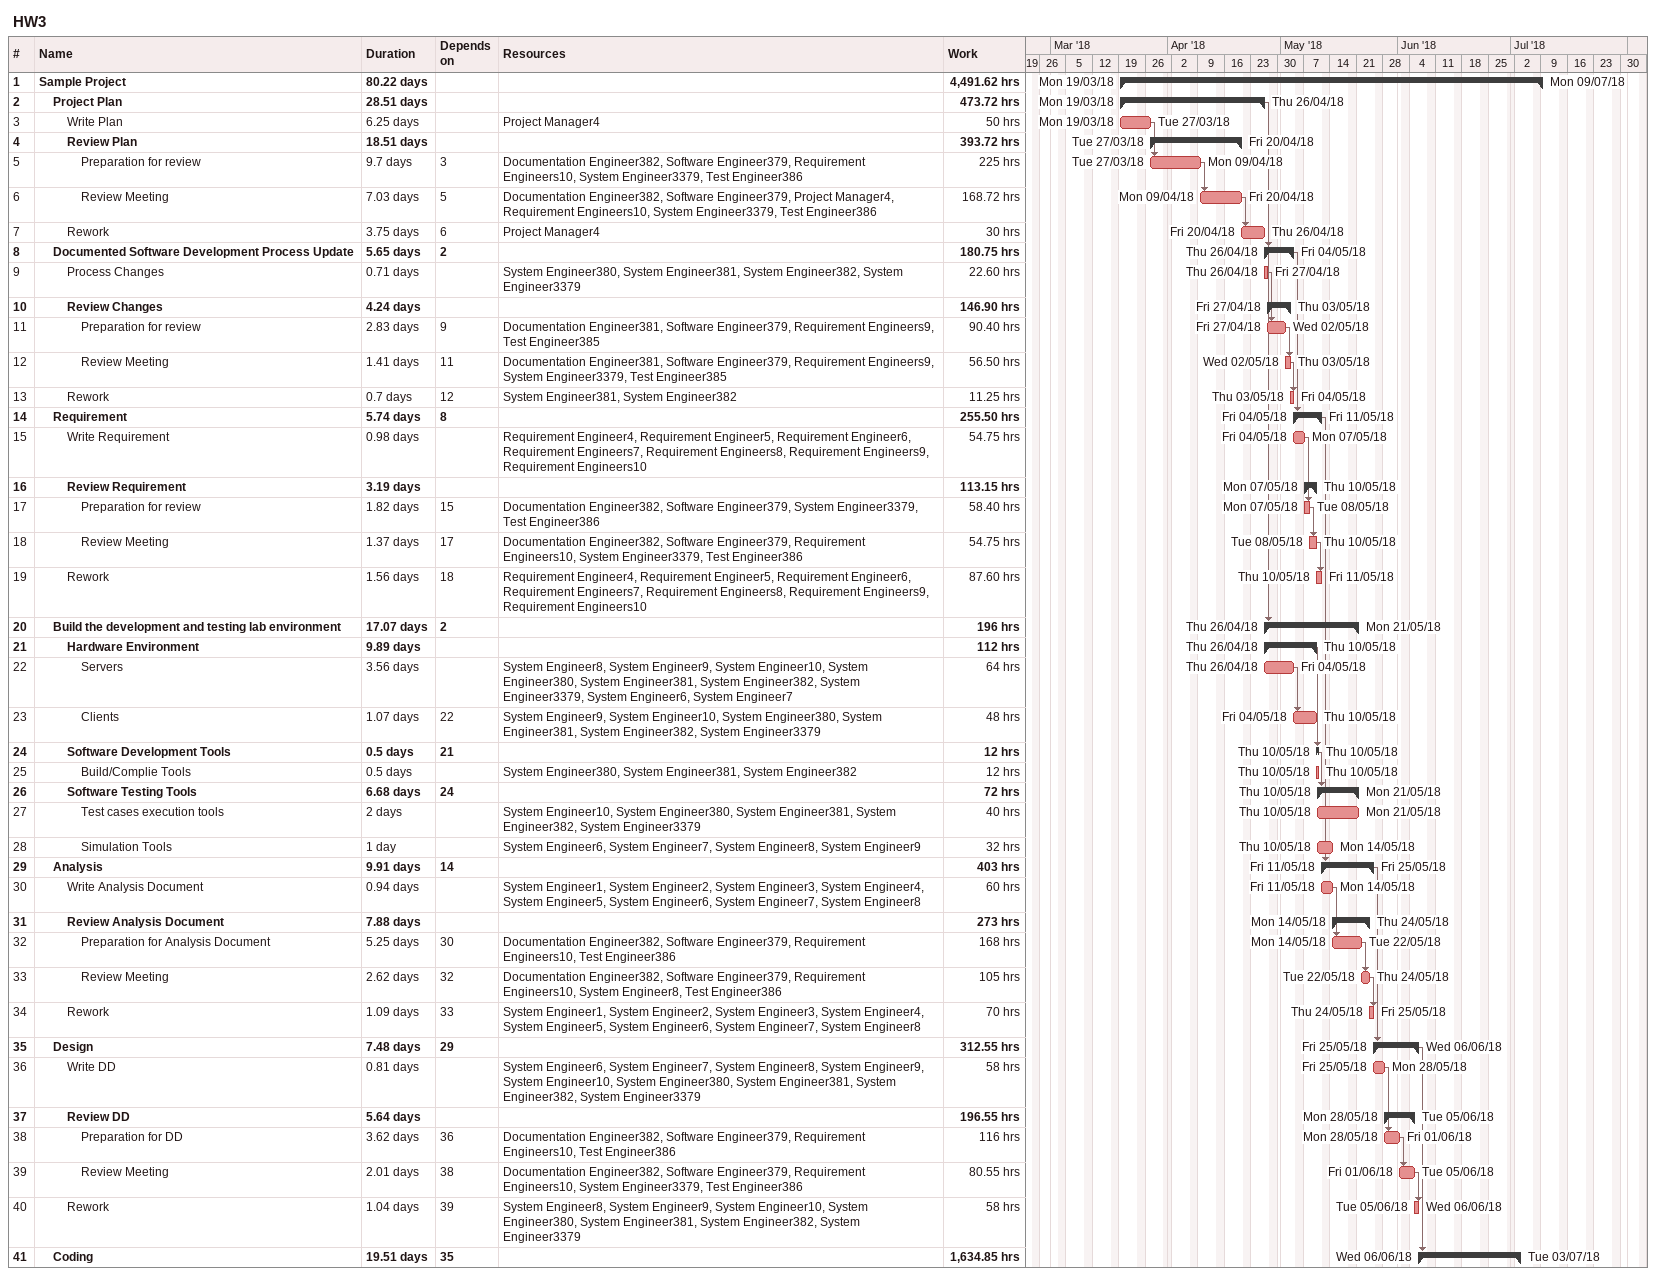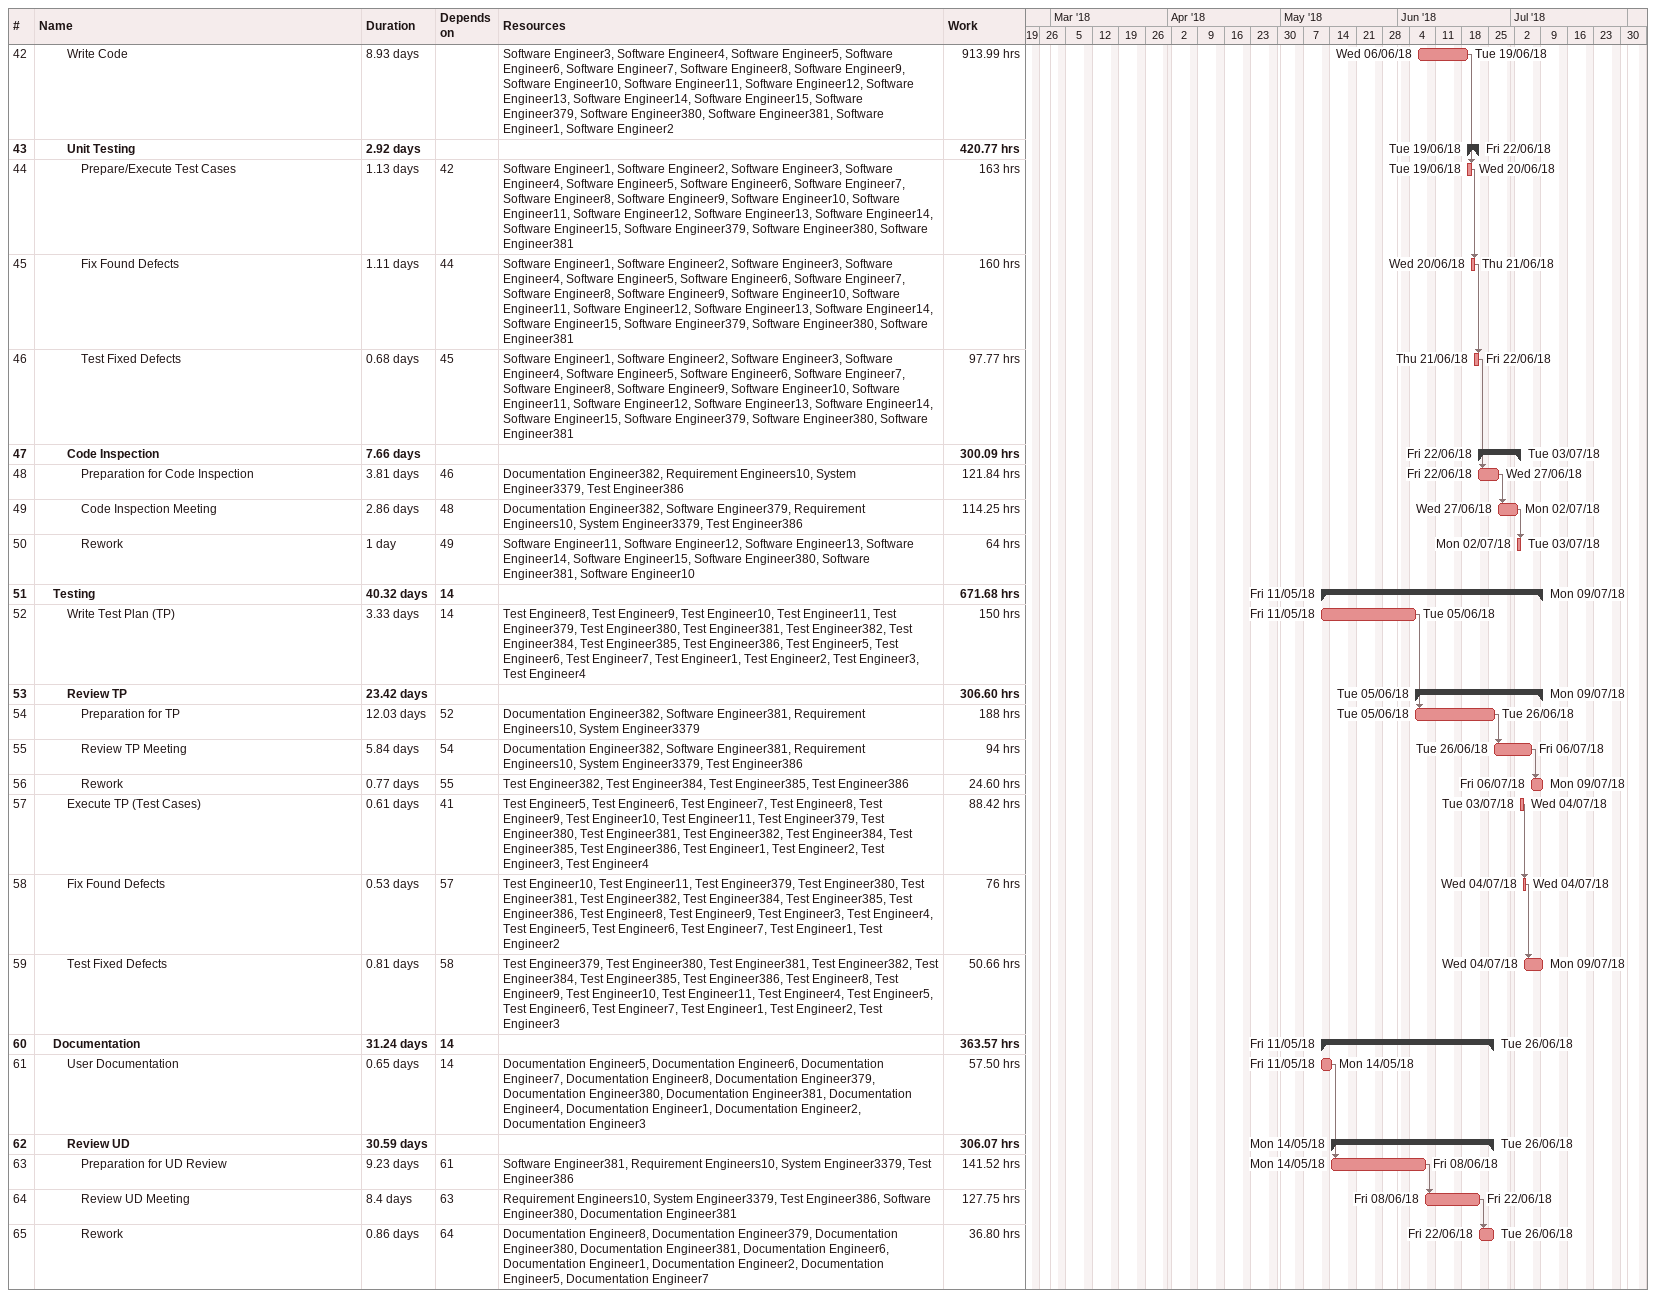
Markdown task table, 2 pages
HW3

| ID | Level | Task | Duration | Start | Finish | Predecessors | Resources | Work (h) |
|---|---|---|---|---|---|---|---|---|
| 1 | 1 | **Sample Project** | 80.22d | 2018-03-19 | 2018-07-09 |  |  | 4491.62 |
| 2 | 2 | **Project Plan** | 28.51d | 2018-03-19 | 2018-04-26 |  |  | 473.72 |
| 3 | 3 | Write Plan | 6.25d | 2018-03-19 | 2018-03-27 |  | Project Manager4 | 50 |
| 4 | 3 | **Review Plan** | 18.51d | 2018-03-27 | 2018-04-20 |  |  | 393.72 |
| 5 | 4 | Preparation for review | 9.7d | 2018-03-27 | 2018-04-09 | 3 | Documentation Engineer382, Software Engineer379, Requirement Engineers10, System Engineer3379, Test Engineer386 | 225 |
| 6 | 4 | Review Meeting | 7.03d | 2018-04-09 | 2018-04-20 | 5 | Documentation Engineer382, Software Engineer379, Project Manager4, Requirement Engineers10, System Engineer3379, Test Engineer386 | 168.72 |
| 7 | 3 | Rework | 3.75d | 2018-04-20 | 2018-04-26 | 6 | Project Manager4 | 30 |
| 8 | 2 | **Documented Software Development Process Update** | 5.65d | 2018-04-26 | 2018-05-04 | 2 |  | 180.75 |
| 9 | 3 | Process Changes | 0.71d | 2018-04-26 | 2018-04-27 |  | System Engineer380, System Engineer381, System Engineer382, System Engineer3379 | 22.60 |
| 10 | 3 | **Review Changes** | 4.24d | 2018-04-27 | 2018-05-03 |  |  | 146.90 |
| 11 | 4 | Preparation for review | 2.83d | 2018-04-27 | 2018-05-02 | 9 | Documentation Engineer381, Software Engineer379, Requirement Engineers9, Test Engineer385 | 90.40 |
| 12 | 4 | Review Meeting | 1.41d | 2018-05-02 | 2018-05-03 | 11 | Documentation Engineer381, Software Engineer379, Requirement Engineers9, System Engineer3379, Test Engineer385 | 56.50 |
| 13 | 3 | Rework | 0.7d | 2018-05-03 | 2018-05-04 | 12 | System Engineer381, System Engineer382 | 11.25 |
| 14 | 2 | **Requirement** | 5.74d | 2018-05-04 | 2018-05-11 | 8 |  | 255.50 |
| 15 | 3 | Write Requirement | 0.98d | 2018-05-04 | 2018-05-07 |  | Requirement Engineer4, Requirement Engineer5, Requirement Engineer6, Requirement Engineers7, Requirement Engineers8, Requirement Engineers9, Requirement Engineers10 | 54.75 |
| 16 | 3 | **Review Requirement** | 3.19d | 2018-05-07 | 2018-05-10 |  |  | 113.15 |
| 17 | 4 | Preparation for review | 1.82d | 2018-05-07 | 2018-05-08 | 15 | Documentation Engineer382, Software Engineer379, System Engineer3379, Test Engineer386 | 58.40 |
| 18 | 4 | Review Meeting | 1.37d | 2018-05-08 | 2018-05-10 | 17 | Documentation Engineer382, Software Engineer379, Requirement Engineers10, System Engineer3379, Test Engineer386 | 54.75 |
| 19 | 3 | Rework | 1.56d | 2018-05-10 | 2018-05-11 | 18 | Requirement Engineer4, Requirement Engineer5, Requirement Engineer6, Requirement Engineers7, Requirement Engineers8, Requirement Engineers9, Requirement Engineers10 | 87.60 |
| 20 | 2 | **Build the development and testing lab environment** | 17.07d | 2018-04-26 | 2018-05-21 | 2 |  | 196 |
| 21 | 3 | **Hardware Environment** | 9.89d | 2018-04-26 | 2018-05-10 |  |  | 112 |
| 22 | 4 | Servers | 3.56d | 2018-04-26 | 2018-05-04 |  | System Engineer8, System Engineer9, System Engineer10, System Engineer380, System Engineer381, System Engineer382, System Engineer3379, System Engineer6, System Engineer7 | 64 |
| 23 | 4 | Clients | 1.07d | 2018-05-04 | 2018-05-10 | 22 | System Engineer9, System Engineer10, System Engineer380, System Engineer381, System Engineer382, System Engineer3379 | 48 |
| 24 | 3 | **Software Development Tools** | 0.5d | 2018-05-10 | 2018-05-10 | 21 |  | 12 |
| 25 | 4 | Build/Complie Tools | 0.5d | 2018-05-10 | 2018-05-10 |  | System Engineer380, System Engineer381, System Engineer382 | 12 |
| 26 | 3 | **Software Testing Tools** | 6.68d | 2018-05-10 | 2018-05-21 | 24 |  | 72 |
| 27 | 4 | Test cases execution tools | 2d | 2018-05-10 | 2018-05-21 |  | System Engineer10, System Engineer380, System Engineer381, System Engineer382, System Engineer3379 | 40 |
| 28 | 4 | Simulation Tools | 1d | 2018-05-10 | 2018-05-14 |  | System Engineer6, System Engineer7, System Engineer8, System Engineer9 | 32 |
| 29 | 2 | **Analysis** | 9.91d | 2018-05-11 | 2018-05-25 | 14 |  | 403 |
| 30 | 3 | Write Analysis Document | 0.94d | 2018-05-11 | 2018-05-14 |  | System Engineer1, System Engineer2, System Engineer3, System Engineer4, System Engineer5, System Engineer6, System Engineer7, System Engineer8 | 60 |
| 31 | 3 | **Review Analysis Document** | 7.88d | 2018-05-14 | 2018-05-24 |  |  | 273 |
| 32 | 4 | Preparation for Analysis Document | 5.25d | 2018-05-14 | 2018-05-22 | 30 | Documentation Engineer382, Software Engineer379, Requirement Engineers10, Test Engineer386 | 168 |
| 33 | 4 | Review Meeting | 2.62d | 2018-05-22 | 2018-05-24 | 32 | Documentation Engineer382, Software Engineer379, Requirement Engineers10, System Engineer8, Test Engineer386 | 105 |
| 34 | 3 | Rework | 1.09d | 2018-05-24 | 2018-05-25 | 33 | System Engineer1, System Engineer2, System Engineer3, System Engineer4, System Engineer5, System Engineer6, System Engineer7, System Engineer8 | 70 |
| 35 | 2 | **Design** | 7.48d | 2018-05-25 | 2018-06-06 | 29 |  | 312.55 |
| 36 | 3 | Write DD | 0.81d | 2018-05-25 | 2018-05-28 |  | System Engineer6, System Engineer7, System Engineer8, System Engineer9, System Engineer10, System Engineer380, System Engineer381, System Engineer382, System Engineer3379 | 58 |
| 37 | 3 | **Review DD** | 5.64d | 2018-05-28 | 2018-06-05 |  |  | 196.55 |
| 38 | 4 | Preparation for DD | 3.62d | 2018-05-28 | 2018-06-01 | 36 | Documentation Engineer382, Software Engineer379, Requirement Engineers10, Test Engineer386 | 116 |
| 39 | 4 | Review Meeting | 2.01d | 2018-06-01 | 2018-06-05 | 38 | Documentation Engineer382, Software Engineer379, Requirement Engineers10, System Engineer3379, Test Engineer386 | 80.55 |
| 40 | 3 | Rework | 1.04d | 2018-06-05 | 2018-06-06 | 39 | System Engineer8, System Engineer9, System Engineer10, System Engineer380, System Engineer381, System Engineer382, System Engineer3379 | 58 |
| 41 | 2 | **Coding** | 19.51d | 2018-06-06 | 2018-07-03 | 35 |  | 1634.85 |
| 42 | 3 | Write Code | 8.93d | 2018-06-06 | 2018-06-19 |  | Software Engineer3, Software Engineer4, Software Engineer5, Software Engineer6, Software Engineer7, Software Engineer8, Software Engineer9, Software Engineer10, Software Engineer11, Software Engineer12, Software Engineer13, Software Engineer14, Software Engineer15, Software Engineer379, Software Engineer380, Software Engineer381, Software Engineer1, Software Engineer2 | 913.99 |
| 43 | 3 | **Unit Testing** | 2.92d | 2018-06-19 | 2018-06-22 |  |  | 420.77 |
| 44 | 4 | Prepare/Execute Test Cases | 1.13d | 2018-06-19 | 2018-06-20 | 42 | Software Engineer1, Software Engineer2, Software Engineer3, Software Engineer4, Software Engineer5, Software Engineer6, Software Engineer7, Software Engineer8, Software Engineer9, Software Engineer10, Software Engineer11, Software Engineer12, Software Engineer13, Software Engineer14, Software Engineer15, Software Engineer379, Software Engineer380, Software Engineer381 | 163 |
| 45 | 4 | Fix Found Defects | 1.11d | 2018-06-20 | 2018-06-21 | 44 | Software Engineer1, Software Engineer2, Software Engineer3, Software Engineer4, Software Engineer5, Software Engineer6, Software Engineer7, Software Engineer8, Software Engineer9, Software Engineer10, Software Engineer11, Software Engineer12, Software Engineer13, Software Engineer14, Software Engineer15, Software Engineer379, Software Engineer380, Software Engineer381 | 160 |
| 46 | 4 | Test Fixed Defects | 0.68d | 2018-06-21 | 2018-06-22 | 45 | Software Engineer1, Software Engineer2, Software Engineer3, Software Engineer4, Software Engineer5, Software Engineer6, Software Engineer7, Software Engineer8, Software Engineer9, Software Engineer10, Software Engineer11, Software Engineer12, Software Engineer13, Software Engineer14, Software Engineer15, Software Engineer379, Software Engineer380, Software Engineer381 | 97.77 |
| 47 | 3 | **Code Inspection** | 7.66d | 2018-06-22 | 2018-07-03 |  |  | 300.09 |
| 48 | 4 | Preparation for Code Inspection | 3.81d | 2018-06-22 | 2018-06-27 | 46 | Documentation Engineer382, Requirement Engineers10, System Engineer3379, Test Engineer386 | 121.84 |
| 49 | 4 | Code Inspection Meeting | 2.86d | 2018-06-27 | 2018-07-02 | 48 | Documentation Engineer382, Software Engineer379, Requirement Engineers10, System Engineer3379, Test Engineer386 | 114.25 |
| 50 | 4 | Rework | 1d | 2018-07-02 | 2018-07-03 | 49 | Software Engineer11, Software Engineer12, Software Engineer13, Software Engineer14, Software Engineer15, Software Engineer380, Software Engineer381, Software Engineer10 | 64 |
| 51 | 2 | **Testing** | 40.32d | 2018-05-11 | 2018-07-09 | 14 |  | 671.68 |
| 52 | 3 | Write Test Plan (TP) | 3.33d | 2018-05-11 | 2018-06-05 | 14 | Test Engineer8, Test Engineer9, Test Engineer10, Test Engineer11, Test Engineer379, Test Engineer380, Test Engineer381, Test Engineer382, Test Engineer384, Test Engineer385, Test Engineer386, Test Engineer5, Test Engineer6, Test Engineer7, Test Engineer1, Test Engineer2, Test Engineer3, Test Engineer4 | 150 |
| 53 | 3 | **Review TP** | 23.42d | 2018-06-05 | 2018-07-09 |  |  | 306.60 |
| 54 | 4 | Preparation for TP | 12.03d | 2018-06-05 | 2018-06-26 | 52 | Documentation Engineer382, Software Engineer381, Requirement Engineers10, System Engineer3379 | 188 |
| 55 | 4 | Review TP Meeting | 5.84d | 2018-06-26 | 2018-07-06 | 54 | Documentation Engineer382, Software Engineer381, Requirement Engineers10, System Engineer3379, Test Engineer386 | 94 |
| 56 | 4 | Rework | 0.77d | 2018-07-06 | 2018-07-09 | 55 | Test Engineer382, Test Engineer384, Test Engineer385, Test Engineer386 | 24.60 |
| 57 | 3 | Execute TP (Test Cases) | 0.61d | 2018-07-03 | 2018-07-04 | 41 | Test Engineer5, Test Engineer6, Test Engineer7, Test Engineer8, Test Engineer9, Test Engineer10, Test Engineer11, Test Engineer379, Test Engineer380, Test Engineer381, Test Engineer382, Test Engineer384, Test Engineer385, Test Engineer386, Test Engineer1, Test Engineer2, Test Engineer3, Test Engineer4 | 88.42 |
| 58 | 3 | Fix Found Defects | 0.53d | 2018-07-04 | 2018-07-04 | 57 | Test Engineer10, Test Engineer11, Test Engineer379, Test Engineer380, Test Engineer381, Test Engineer382, Test Engineer384, Test Engineer385, Test Engineer386, Test Engineer8, Test Engineer9, Test Engineer3, Test Engineer4, Test Engineer5, Test Engineer6, Test Engineer7, Test Engineer1, Test Engineer2 | 76 |
| 59 | 3 | Test Fixed Defects | 0.81d | 2018-07-04 | 2018-07-09 | 58 | Test Engineer379, Test Engineer380, Test Engineer381, Test Engineer382, Test Engineer384, Test Engineer385, Test Engineer386, Test Engineer8, Test Engineer9, Test Engineer10, Test Engineer11, Test Engineer4, Test Engineer5, Test Engineer6, Test Engineer7, Test Engineer1, Test Engineer2, Test Engineer3 | 50.66 |
| 60 | 2 | **Documentation** | 31.24d | 2018-05-11 | 2018-06-26 | 14 |  | 363.57 |
| 61 | 3 | User Documentation | 0.65d | 2018-05-11 | 2018-05-14 | 14 | Documentation Engineer5, Documentation Engineer6, Documentation Engineer7, Documentation Engineer8, Documentation Engineer379, Documentation Engineer380, Documentation Engineer381, Documentation Engineer4, Documentation Engineer1, Documentation Engineer2, Documentation Engineer3 | 57.50 |
| 62 | 3 | **Review UD** | 30.59d | 2018-05-14 | 2018-06-26 |  |  | 306.07 |
| 63 | 4 | Preparation for UD Review | 9.23d | 2018-05-14 | 2018-06-08 | 61 | Software Engineer381, Requirement Engineers10, System Engineer3379, Test Engineer386 | 141.52 |
| 64 | 4 | Review UD Meeting | 8.4d | 2018-06-08 | 2018-06-22 | 63 | Requirement Engineers10, System Engineer3379, Test Engineer386, Software Engineer380, Documentation Engineer381 | 127.75 |
| 65 | 4 | Rework | 0.86d | 2018-06-22 | 2018-06-26 | 64 | Documentation Engineer8, Documentation Engineer379, Documentation Engineer380, Documentation Engineer381, Documentation Engineer6, Documentation Engineer1, Documentation Engineer2, Documentation Engineer5, Documentation Engineer7 | 36.80 |
